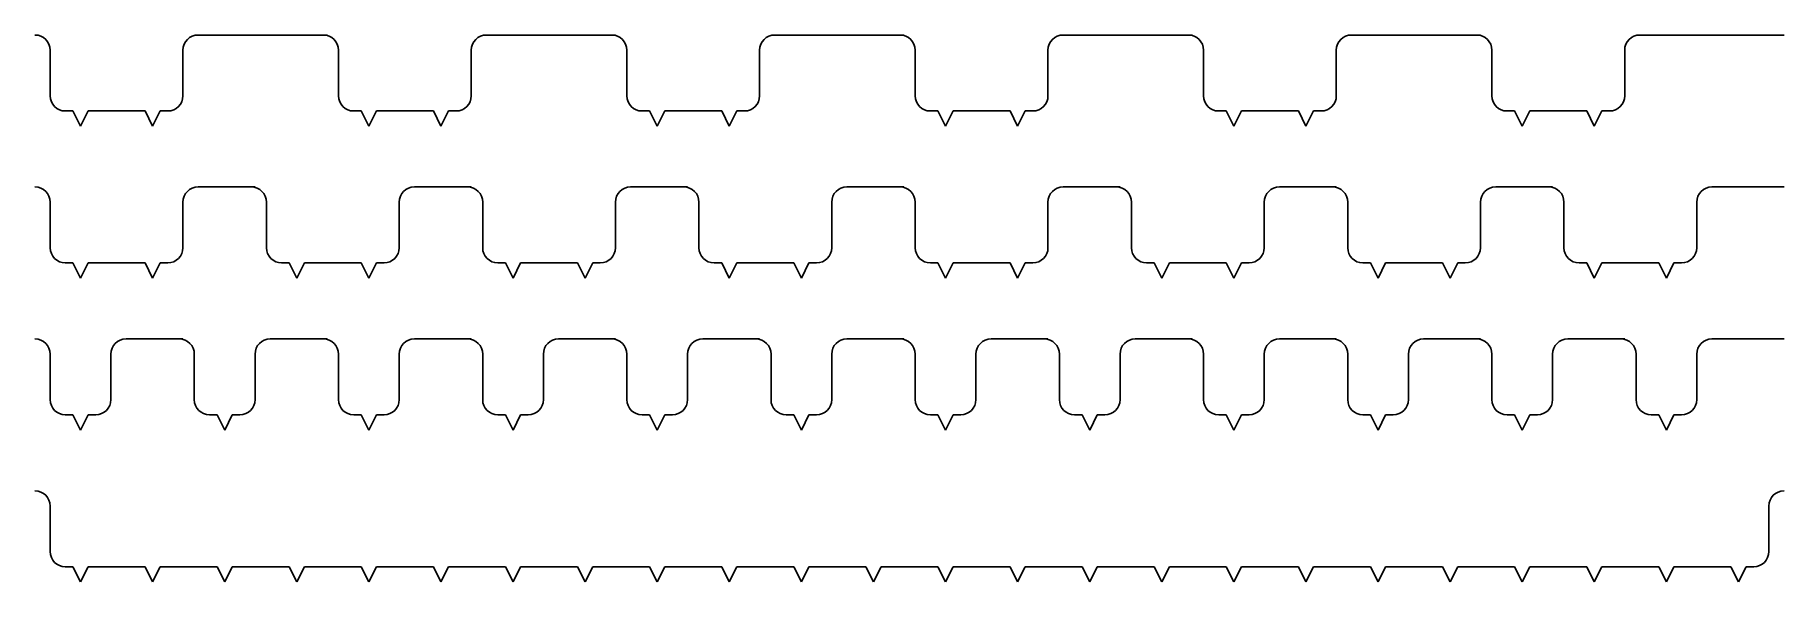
# Model space of a CAD drawing. Extents: x 0 to 115, y -5 to 31.
import ezdxf

# ---------------------------------------------------------------- set-up
doc = ezdxf.new("R2010")
doc.units = 0

# ---------------------------------------------------------------- blocks, each defined once
blk = doc.blocks.new('SWOOP_LEFT')
for p, q in [((1, 0), (1, -3)), ((2, -4), (2.5, -4))]:
    blk.add_line(p, q)
for centre, start, end in [((0, 0), 0, 90), ((2, -3), 180, 270)]:
    blk.add_arc(centre, 1, start, end)
blk = doc.blocks.new('POKEYBIT')
for p, q in [((0, 0), (0.5, -1)), ((0.5, -1), (1, 0))]:
    blk.add_line(p, q)
blk = doc.blocks.new('SWOOP_RIGHT')
for p, q in [((1.5, -3), (1.5, 0)), ((0, -4), (0.5, -4))]:
    blk.add_line(p, q)
for centre, start, end in [((2.5, 0), 90, 180), ((0.5, -3), 270, 360)]:
    blk.add_arc(centre, 1, start, end)

msp = doc.modelspace()

# ---------------------------------------------------------------- linework, layer by layer
for p, q in [((10.5, 31), (19, 31)), ((29.5, 31), (38, 31)), ((48.5, 31), (57, 31)), ((67.5, 31), (76, 31)), ((86.5, 31), (95, 31)), ((105.5, 31), (114, 31)), ((114, 31), (115, 31)), ((3.25, 26), (7, 26)), ((22.25, 26), (26, 26)), ((41.25, 26), (45, 26)), ((60.25, 26), (64, 26)), ((79.25, 26), (83, 26)), ((98.25, 26), (102, 26)), ((10.5, 21), (14.25, 21)), ((24.75, 21), (28.5, 21)), ((39, 21), (42.75, 21)), ((53.25, 21), (57, 21)), ((67.5, 21), (71.25, 21)), ((81.75, 21), (85.5, 21)), ((96, 21), (99.75, 21)), ((110.25, 21), (114, 21)), ((114, 21), (115, 21)), ((3.25, 16), (7, 16)), ((17.5, 16), (21.25, 16)), ((31.75, 16), (35.5, 16)), ((46, 16), (49.75, 16)), ((60.25, 16), (64, 16)), ((74.5, 16), (78.25, 16)), ((88.75, 16), (92.5, 16)), ((103, 16), (106.75, 16)), ((5.75, 11), (9.5, 11)), ((15.25, 11), (19, 11)), ((24.75, 11), (28.5, 11)), ((34.25, 11), (38, 11)), ((43.75, 11), (47.5, 11)), ((53.25, 11), (57, 11)), ((62.75, 11), (66.5, 11)), ((72.25, 11), (76, 11)), ((81.75, 11), (85.5, 11)), ((91.25, 11), (95, 11)), ((100.75, 11), (104.5, 11)), ((110.25, 11), (114, 11)), ((114, 11), (115, 11)), ((3.25, -4), (7, -4)), ((8, -4), (11.75, -4)), ((12.75, -4), (16.5, -4)), ((17.5, -4), (21.25, -4)), ((22.25, -4), (26, -4)), ((27, -4), (30.75, -4)), ((31.75, -4), (35.5, -4)), ((36.5, -4), (40.25, -4)), ((41.25, -4), (45, -4)), ((46, -4), (49.75, -4)), ((50.75, -4), (54.5, -4)), ((55.5, -4), (59.25, -4)), ((60.25, -4), (64, -4)), ((65, -4), (68.75, -4)), ((69.75, -4), (73.5, -4)), ((74.5, -4), (78.25, -4)), ((79.25, -4), (83, -4)), ((84, -4), (87.75, -4)), ((88.75, -4), (92.5, -4)), ((93.5, -4), (97.25, -4)), ((98.25, -4), (102, -4)), ((103, -4), (106.75, -4)), ((107.75, -4), (111.5, -4))]:
    msp.add_line(p, q)

# ---------------------------------------------------------------- block references
for name, p in [('swoop_left', (-0.25, 30)), ('swoop_right', (8, 30)), ('swoop_left', (18.75, 30)), ('swoop_right', (27, 30)), ('swoop_left', (37.75, 30)), ('swoop_right', (46, 30)), ('swoop_left', (56.75, 30)), ('swoop_right', (65, 30)), ('swoop_left', (75.75, 30)), ('swoop_right', (84, 30)), ('swoop_left', (94.75, 30)), ('swoop_right', (103, 30)), ('pokeybit', (2.25, 26)), ('pokeybit', (7, 26)), ('pokeybit', (21.25, 26)), ('pokeybit', (26, 26)), ('pokeybit', (40.25, 26)), ('pokeybit', (45, 26)), ('pokeybit', (59.25, 26)), ('pokeybit', (64, 26)), ('pokeybit', (78.25, 26)), ('pokeybit', (83, 26)), ('pokeybit', (97.25, 26)), ('pokeybit', (102, 26)), ('swoop_left', (-0.25, 20)), ('swoop_right', (8, 20)), ('swoop_left', (14, 20)), ('swoop_right', (22.25, 20)), ('swoop_left', (28.25, 20)), ('swoop_right', (36.5, 20)), ('swoop_left', (42.5, 20)), ('swoop_right', (50.75, 20)), ('swoop_left', (56.75, 20)), ('swoop_right', (65, 20)), ('swoop_left', (71, 20)), ('swoop_right', (79.25, 20)), ('swoop_left', (85.25, 20)), ('swoop_right', (93.5, 20)), ('swoop_left', (99.5, 20)), ('swoop_right', (107.75, 20)), ('pokeybit', (2.25, 16)), ('pokeybit', (7, 16)), ('pokeybit', (16.5, 16)), ('pokeybit', (21.25, 16)), ('pokeybit', (30.75, 16)), ('pokeybit', (35.5, 16)), ('pokeybit', (45, 16)), ('pokeybit', (49.75, 16)), ('pokeybit', (59.25, 16)), ('pokeybit', (64, 16)), ('pokeybit', (73.5, 16)), ('pokeybit', (78.25, 16)), ('pokeybit', (87.75, 16)), ('pokeybit', (92.5, 16)), ('pokeybit', (102, 16)), ('pokeybit', (106.75, 16)), ('swoop_left', (-0.25, 10)), ('swoop_right', (3.25, 10)), ('swoop_left', (9.25, 10)), ('swoop_right', (12.75, 10)), ('swoop_left', (18.75, 10)), ('swoop_right', (22.25, 10)), ('swoop_left', (28.25, 10)), ('swoop_right', (31.75, 10)), ('swoop_left', (37.75, 10)), ('swoop_right', (41.25, 10)), ('swoop_left', (47.25, 10)), ('swoop_right', (50.75, 10)), ('swoop_left', (56.75, 10)), ('swoop_right', (60.25, 10)), ('swoop_left', (66.25, 10)), ('swoop_right', (69.75, 10)), ('swoop_left', (75.75, 10)), ('swoop_right', (79.25, 10)), ('swoop_left', (85.25, 10)), ('swoop_right', (88.75, 10)), ('swoop_left', (94.75, 10)), ('swoop_right', (98.25, 10)), ('swoop_left', (104.25, 10)), ('swoop_right', (107.75, 10)), ('pokeybit', (2.25, 6)), ('pokeybit', (11.75, 6)), ('pokeybit', (21.25, 6)), ('pokeybit', (30.75, 6)), ('pokeybit', (40.25, 6)), ('pokeybit', (49.75, 6)), ('pokeybit', (59.25, 6)), ('pokeybit', (68.75, 6)), ('pokeybit', (78.25, 6)), ('pokeybit', (87.75, 6)), ('pokeybit', (97.25, 6)), ('pokeybit', (106.75, 6)), ('swoop_left', (-0.25, 0)), ('swoop_right', (112.5, 0)), ('pokeybit', (2.25, -4)), ('pokeybit', (7, -4)), ('pokeybit', (11.75, -4)), ('pokeybit', (16.5, -4)), ('pokeybit', (21.25, -4)), ('pokeybit', (26, -4)), ('pokeybit', (30.75, -4)), ('pokeybit', (35.5, -4)), ('pokeybit', (40.25, -4)), ('pokeybit', (45, -4)), ('pokeybit', (49.75, -4)), ('pokeybit', (54.5, -4)), ('pokeybit', (59.25, -4)), ('pokeybit', (64, -4)), ('pokeybit', (68.75, -4)), ('pokeybit', (73.5, -4)), ('pokeybit', (78.25, -4)), ('pokeybit', (83, -4)), ('pokeybit', (87.75, -4)), ('pokeybit', (92.5, -4)), ('pokeybit', (97.25, -4)), ('pokeybit', (102, -4)), ('pokeybit', (106.75, -4)), ('pokeybit', (111.5, -4))]:
    msp.add_blockref(name, p)

doc.saveas('drawing.dxf')
